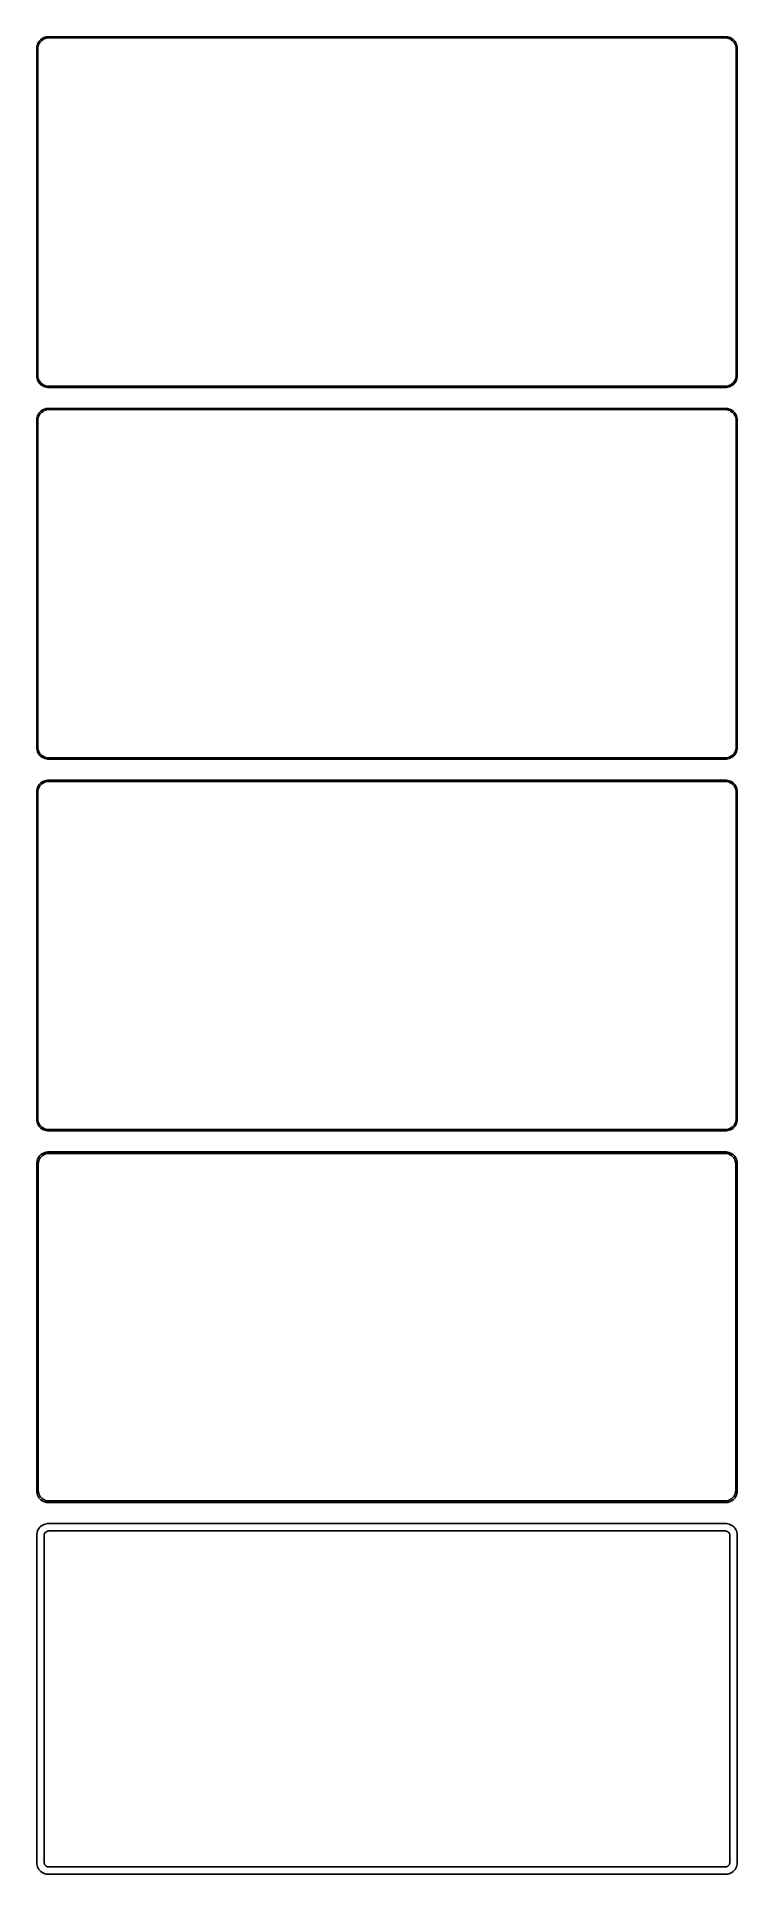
# Model space of a CAD drawing. Header units: metres. Extents: x -150 to 150, y 720 to 1506.
import ezdxf

# ---------------------------------------------------------------- set-up
doc = ezdxf.new("R2010")
doc.units = ezdxf.units.M

msp = doc.modelspace()

# ---------------------------------------------------------------- linework, layer by layer
for p, q in [((-149.961, 1501.63), (-150, 1501)), ((-149.843, 1502.24), (-149.961, 1501.63)), ((-149.649, 1502.84), (-149.843, 1502.24)), ((-149.382, 1503.41), (-149.649, 1502.84)), ((-149.5, 1500.75), (-149.463, 1501.35)), ((-149.463, 1501.35), (-149.351, 1501.93)), ((-149.045, 1503.94), (-149.382, 1503.41)), ((-149.351, 1501.93), (-149.166, 1502.5)), ((-149.166, 1502.5), (-148.912, 1503.04)), ((-148.645, 1504.42), (-149.045, 1503.94)), ((-148.912, 1503.04), (-148.593, 1503.54)), ((-148.187, 1504.85), (-148.645, 1504.42)), ((-148.593, 1503.54), (-148.213, 1504)), ((-148.213, 1504), (-147.778, 1504.41)), ((-147.679, 1505.22), (-148.187, 1504.85)), ((-147.778, 1504.41), (-147.295, 1504.76)), ((-147.129, 1505.52), (-147.679, 1505.22)), ((-147.295, 1504.76), (-146.772, 1505.05)), ((-146.545, 1505.76), (-147.129, 1505.52)), ((-146.772, 1505.05), (-146.218, 1505.27)), ((-145.937, 1505.91), (-146.545, 1505.76)), ((-146.218, 1505.27), (-145.64, 1505.42)), ((-145.314, 1505.99), (-145.937, 1505.91)), ((-145.64, 1505.42), (-145.048, 1505.49)), ((145.314, 1505.99), (-145.314, 1505.99)), ((-145.048, 1505.49), (145.048, 1505.49)), ((145.048, 1505.49), (145.64, 1505.42)), ((145.937, 1505.91), (145.314, 1505.99)), ((145.64, 1505.42), (146.218, 1505.27)), ((146.545, 1505.76), (145.937, 1505.91)), ((146.218, 1505.27), (146.772, 1505.05)), ((147.129, 1505.52), (146.545, 1505.76)), ((146.772, 1505.05), (147.295, 1504.76)), ((147.679, 1505.22), (147.129, 1505.52)), ((147.295, 1504.76), (147.778, 1504.41)), ((148.187, 1504.85), (147.679, 1505.22)), ((147.778, 1504.41), (148.213, 1504)), ((148.645, 1504.42), (148.187, 1504.85)), ((148.213, 1504), (148.593, 1503.54)), ((148.593, 1503.54), (148.912, 1503.04)), ((149.045, 1503.94), (148.645, 1504.42)), ((148.912, 1503.04), (149.166, 1502.5)), ((149.382, 1503.41), (149.045, 1503.94)), ((149.166, 1502.5), (149.351, 1501.93)), ((149.351, 1501.93), (149.463, 1501.35)), ((149.649, 1502.84), (149.382, 1503.41)), ((149.463, 1501.35), (149.5, 1500.75)), ((149.843, 1502.24), (149.649, 1502.84)), ((149.961, 1501.63), (149.843, 1502.24)), ((150, 1501), (149.961, 1501.63)), ((-150, 1501), (-150, 1361)), ((-149.5, 1361.25), (-149.5, 1500.75)), ((149.5, 1500.75), (149.5, 1361.25)), ((150, 1361), (150, 1501)), ((-150, 1361), (-149.961, 1360.37)), ((-149.961, 1360.37), (-149.843, 1359.76)), ((-149.843, 1359.76), (-149.649, 1359.16)), ((-149.463, 1360.65), (-149.5, 1361.25)), ((-149.351, 1360.07), (-149.463, 1360.65)), ((-149.166, 1359.5), (-149.351, 1360.07)), ((149.351, 1360.07), (149.166, 1359.5)), ((149.463, 1360.65), (149.351, 1360.07)), ((149.5, 1361.25), (149.463, 1360.65)), ((149.649, 1359.16), (149.843, 1359.76)), ((149.843, 1359.76), (149.961, 1360.37)), ((149.961, 1360.37), (150, 1361)), ((-149.649, 1359.16), (-149.382, 1358.59)), ((-149.382, 1358.59), (-149.045, 1358.06)), ((-148.912, 1358.96), (-149.166, 1359.5)), ((-149.045, 1358.06), (-148.645, 1357.58)), ((-148.593, 1358.46), (-148.912, 1358.96)), ((-148.645, 1357.58), (-148.187, 1357.15)), ((-148.213, 1358), (-148.593, 1358.46)), ((-147.778, 1357.59), (-148.213, 1358)), ((-148.187, 1357.15), (-147.679, 1356.78)), ((-147.295, 1357.24), (-147.778, 1357.59)), ((-147.679, 1356.78), (-147.129, 1356.48)), ((-146.772, 1356.95), (-147.295, 1357.24)), ((-147.129, 1356.48), (-146.545, 1356.24)), ((-146.218, 1356.73), (-146.772, 1356.95)), ((-146.545, 1356.24), (-145.937, 1356.09)), ((-145.64, 1356.58), (-146.218, 1356.73)), ((-145.937, 1356.09), (-145.314, 1356.01)), ((-145.048, 1356.51), (-145.64, 1356.58)), ((-145.314, 1356.01), (145.314, 1356.01)), ((145.048, 1356.51), (-145.048, 1356.51)), ((145.64, 1356.58), (145.048, 1356.51)), ((145.314, 1356.01), (145.937, 1356.09)), ((146.218, 1356.73), (145.64, 1356.58)), ((145.937, 1356.09), (146.545, 1356.24)), ((146.772, 1356.95), (146.218, 1356.73)), ((146.545, 1356.24), (147.129, 1356.48)), ((147.295, 1357.24), (146.772, 1356.95)), ((147.129, 1356.48), (147.679, 1356.78)), ((147.778, 1357.59), (147.295, 1357.24)), ((147.679, 1356.78), (148.187, 1357.15)), ((148.213, 1358), (147.778, 1357.59)), ((148.187, 1357.15), (148.645, 1357.58)), ((148.593, 1358.46), (148.213, 1358)), ((148.912, 1358.96), (148.593, 1358.46)), ((148.645, 1357.58), (149.045, 1358.06)), ((149.166, 1359.5), (148.912, 1358.96)), ((149.045, 1358.06), (149.382, 1358.59)), ((149.382, 1358.59), (149.649, 1359.16)), ((-149.382, 1344.41), (-149.649, 1343.84)), ((-149.045, 1344.94), (-149.382, 1344.41)), ((-149.166, 1343.5), (-148.912, 1344.04)), ((-148.645, 1345.42), (-149.045, 1344.94)), ((-148.912, 1344.04), (-148.593, 1344.54)), ((-148.187, 1345.85), (-148.645, 1345.42)), ((-148.593, 1344.54), (-148.213, 1345)), ((-148.213, 1345), (-147.778, 1345.41)), ((-147.679, 1346.22), (-148.187, 1345.85)), ((-147.778, 1345.41), (-147.295, 1345.76)), ((-147.129, 1346.52), (-147.679, 1346.22)), ((-147.295, 1345.76), (-146.772, 1346.05)), ((-146.545, 1346.76), (-147.129, 1346.52)), ((-146.772, 1346.05), (-146.218, 1346.27)), ((-145.937, 1346.91), (-146.545, 1346.76)), ((-146.218, 1346.27), (-145.64, 1346.42)), ((-145.314, 1346.99), (-145.937, 1346.91)), ((-145.64, 1346.42), (-145.048, 1346.49)), ((145.314, 1346.99), (-145.314, 1346.99)), ((-145.048, 1346.49), (145.048, 1346.49)), ((145.048, 1346.49), (145.64, 1346.42)), ((145.937, 1346.91), (145.314, 1346.99)), ((145.64, 1346.42), (146.218, 1346.27)), ((146.545, 1346.76), (145.937, 1346.91)), ((146.218, 1346.27), (146.772, 1346.05)), ((147.129, 1346.52), (146.545, 1346.76)), ((146.772, 1346.05), (147.295, 1345.76)), ((147.679, 1346.22), (147.129, 1346.52)), ((147.295, 1345.76), (147.778, 1345.41)), ((148.187, 1345.85), (147.679, 1346.22)), ((147.778, 1345.41), (148.213, 1345)), ((148.645, 1345.42), (148.187, 1345.85)), ((148.213, 1345), (148.593, 1344.54)), ((148.593, 1344.54), (148.912, 1344.04)), ((149.045, 1344.94), (148.645, 1345.42)), ((148.912, 1344.04), (149.166, 1343.5)), ((149.382, 1344.41), (149.045, 1344.94)), ((149.649, 1343.84), (149.382, 1344.41)), ((-149.961, 1342.63), (-150, 1342)), ((-150, 1342), (-150, 1202)), ((-149.843, 1343.24), (-149.961, 1342.63)), ((-149.649, 1343.84), (-149.843, 1343.24)), ((-149.5, 1341.75), (-149.463, 1342.35)), ((-149.5, 1202.25), (-149.5, 1341.75)), ((-149.463, 1342.35), (-149.351, 1342.93)), ((-149.351, 1342.93), (-149.166, 1343.5)), ((149.166, 1343.5), (149.351, 1342.93)), ((149.351, 1342.93), (149.463, 1342.35)), ((149.463, 1342.35), (149.5, 1341.75)), ((149.5, 1341.75), (149.5, 1202.25)), ((149.843, 1343.24), (149.649, 1343.84)), ((149.961, 1342.63), (149.843, 1343.24)), ((150, 1342), (149.961, 1342.63)), ((150, 1202), (150, 1342)), ((-150, 1202), (-149.961, 1201.37)), ((-149.961, 1201.37), (-149.843, 1200.76)), ((-149.843, 1200.76), (-149.649, 1200.16)), ((-149.649, 1200.16), (-149.382, 1199.59)), ((-149.463, 1201.65), (-149.5, 1202.25)), ((-149.351, 1201.07), (-149.463, 1201.65)), ((-149.382, 1199.59), (-149.045, 1199.06)), ((-149.166, 1200.5), (-149.351, 1201.07)), ((-148.912, 1199.96), (-149.166, 1200.5)), ((-149.045, 1199.06), (-148.645, 1198.58)), ((-148.593, 1199.46), (-148.912, 1199.96)), ((-148.645, 1198.58), (-148.187, 1198.15)), ((-148.213, 1199), (-148.593, 1199.46)), ((-147.778, 1198.59), (-148.213, 1199)), ((-148.187, 1198.15), (-147.679, 1197.78)), ((-147.295, 1198.24), (-147.778, 1198.59)), ((-147.679, 1197.78), (-147.129, 1197.48)), ((-146.772, 1197.95), (-147.295, 1198.24)), ((-147.129, 1197.48), (-146.545, 1197.24)), ((-146.218, 1197.73), (-146.772, 1197.95)), ((-146.545, 1197.24), (-145.937, 1197.09)), ((-145.64, 1197.58), (-146.218, 1197.73)), ((-145.937, 1197.09), (-145.314, 1197.01)), ((-145.048, 1197.51), (-145.64, 1197.58)), ((-145.314, 1197.01), (145.314, 1197.01)), ((145.048, 1197.51), (-145.048, 1197.51)), ((145.64, 1197.58), (145.048, 1197.51)), ((145.314, 1197.01), (145.937, 1197.09)), ((146.218, 1197.73), (145.64, 1197.58)), ((145.937, 1197.09), (146.545, 1197.24)), ((146.772, 1197.95), (146.218, 1197.73)), ((146.545, 1197.24), (147.129, 1197.48)), ((147.295, 1198.24), (146.772, 1197.95)), ((147.129, 1197.48), (147.679, 1197.78)), ((147.778, 1198.59), (147.295, 1198.24)), ((147.679, 1197.78), (148.187, 1198.15)), ((148.213, 1199), (147.778, 1198.59)), ((148.187, 1198.15), (148.645, 1198.58)), ((148.593, 1199.46), (148.213, 1199)), ((148.912, 1199.96), (148.593, 1199.46)), ((148.645, 1198.58), (149.045, 1199.06)), ((149.166, 1200.5), (148.912, 1199.96)), ((149.045, 1199.06), (149.382, 1199.59)), ((149.351, 1201.07), (149.166, 1200.5)), ((149.463, 1201.65), (149.351, 1201.07)), ((149.382, 1199.59), (149.649, 1200.16)), ((149.5, 1202.25), (149.463, 1201.65)), ((149.649, 1200.16), (149.843, 1200.76)), ((149.843, 1200.76), (149.961, 1201.37)), ((149.961, 1201.37), (150, 1202)), ((-148.187, 1186.85), (-148.645, 1186.42)), ((-147.679, 1187.22), (-148.187, 1186.85)), ((-147.129, 1187.52), (-147.679, 1187.22)), ((-147.295, 1186.76), (-146.772, 1187.05)), ((-146.545, 1187.76), (-147.129, 1187.52)), ((-146.772, 1187.05), (-146.218, 1187.27)), ((-145.937, 1187.91), (-146.545, 1187.76)), ((-146.218, 1187.27), (-145.64, 1187.42)), ((-145.314, 1187.99), (-145.937, 1187.91)), ((-145.64, 1187.42), (-145.048, 1187.49)), ((145.314, 1187.99), (-145.314, 1187.99)), ((-145.048, 1187.49), (145.048, 1187.49)), ((145.048, 1187.49), (145.64, 1187.42)), ((145.937, 1187.91), (145.314, 1187.99)), ((145.64, 1187.42), (146.218, 1187.27)), ((146.545, 1187.76), (145.937, 1187.91)), ((146.218, 1187.27), (146.772, 1187.05)), ((147.129, 1187.52), (146.545, 1187.76)), ((146.772, 1187.05), (147.295, 1186.76)), ((147.679, 1187.22), (147.129, 1187.52)), ((148.187, 1186.85), (147.679, 1187.22)), ((148.645, 1186.42), (148.187, 1186.85)), ((-149.961, 1183.63), (-150, 1183)), ((-150, 1183), (-150, 1043)), ((-149.843, 1184.24), (-149.961, 1183.63)), ((-149.649, 1184.84), (-149.843, 1184.24)), ((-149.382, 1185.41), (-149.649, 1184.84)), ((-149.5, 1182.75), (-149.463, 1183.35)), ((-149.5, 1043.25), (-149.5, 1182.75)), ((-149.463, 1183.35), (-149.351, 1183.93)), ((-149.045, 1185.94), (-149.382, 1185.41)), ((-149.351, 1183.93), (-149.166, 1184.5)), ((-149.166, 1184.5), (-148.912, 1185.04)), ((-148.645, 1186.42), (-149.045, 1185.94)), ((-148.912, 1185.04), (-148.593, 1185.54)), ((-148.593, 1185.54), (-148.213, 1186)), ((-148.213, 1186), (-147.778, 1186.41)), ((-147.778, 1186.41), (-147.295, 1186.76)), ((147.295, 1186.76), (147.778, 1186.41)), ((147.778, 1186.41), (148.213, 1186)), ((148.213, 1186), (148.593, 1185.54)), ((148.593, 1185.54), (148.912, 1185.04)), ((149.045, 1185.94), (148.645, 1186.42)), ((148.912, 1185.04), (149.166, 1184.5)), ((149.382, 1185.41), (149.045, 1185.94)), ((149.166, 1184.5), (149.351, 1183.93)), ((149.351, 1183.93), (149.463, 1183.35)), ((149.649, 1184.84), (149.382, 1185.41)), ((149.463, 1183.35), (149.5, 1182.75)), ((149.5, 1182.75), (149.5, 1043.25)), ((149.843, 1184.24), (149.649, 1184.84)), ((149.961, 1183.63), (149.843, 1184.24)), ((150, 1183), (149.961, 1183.63)), ((150, 1043), (150, 1183)), ((-150, 1043), (-149.961, 1042.37)), ((-149.961, 1042.37), (-149.843, 1041.76)), ((-149.843, 1041.76), (-149.649, 1041.16)), ((-149.649, 1041.16), (-149.382, 1040.59)), ((-149.463, 1042.65), (-149.5, 1043.25)), ((-149.351, 1042.07), (-149.463, 1042.65)), ((-149.382, 1040.59), (-149.045, 1040.06)), ((-149.166, 1041.5), (-149.351, 1042.07)), ((-148.912, 1040.96), (-149.166, 1041.5)), ((-149.045, 1040.06), (-148.645, 1039.58)), ((-148.593, 1040.46), (-148.912, 1040.96)), ((-148.645, 1039.58), (-148.187, 1039.15)), ((-148.213, 1040), (-148.593, 1040.46)), ((-147.778, 1039.59), (-148.213, 1040)), ((-148.187, 1039.15), (-147.679, 1038.78)), ((-147.295, 1039.24), (-147.778, 1039.59)), ((-147.679, 1038.78), (-147.129, 1038.48)), ((-146.772, 1038.95), (-147.295, 1039.24)), ((-147.129, 1038.48), (-146.545, 1038.24)), ((-146.218, 1038.73), (-146.772, 1038.95)), ((-146.545, 1038.24), (-145.937, 1038.09)), ((-145.64, 1038.58), (-146.218, 1038.73)), ((-145.937, 1038.09), (-145.314, 1038.01)), ((-145.048, 1038.51), (-145.64, 1038.58)), ((-145.314, 1038.01), (145.314, 1038.01)), ((145.048, 1038.51), (-145.048, 1038.51)), ((145.64, 1038.58), (145.048, 1038.51)), ((145.314, 1038.01), (145.937, 1038.09)), ((146.218, 1038.73), (145.64, 1038.58)), ((145.937, 1038.09), (146.545, 1038.24)), ((146.772, 1038.95), (146.218, 1038.73)), ((146.545, 1038.24), (147.129, 1038.48)), ((147.295, 1039.24), (146.772, 1038.95)), ((147.129, 1038.48), (147.679, 1038.78)), ((147.778, 1039.59), (147.295, 1039.24)), ((147.679, 1038.78), (148.187, 1039.15)), ((148.213, 1040), (147.778, 1039.59)), ((148.187, 1039.15), (148.645, 1039.58)), ((148.593, 1040.46), (148.213, 1040)), ((148.912, 1040.96), (148.593, 1040.46)), ((148.645, 1039.58), (149.045, 1040.06)), ((149.166, 1041.5), (148.912, 1040.96)), ((149.045, 1040.06), (149.382, 1040.59)), ((149.351, 1042.07), (149.166, 1041.5)), ((149.463, 1042.65), (149.351, 1042.07)), ((149.382, 1040.59), (149.649, 1041.16)), ((149.5, 1043.25), (149.463, 1042.65)), ((149.649, 1041.16), (149.843, 1041.76)), ((149.843, 1041.76), (149.961, 1042.37)), ((149.961, 1042.37), (150, 1043)), ((-149.961, 1024.63), (-150, 1024)), ((-150, 1024), (-150, 884)), ((-149.843, 1025.24), (-149.961, 1024.63)), ((-149.649, 1025.84), (-149.843, 1025.24)), ((-149.382, 1026.41), (-149.649, 1025.84)), ((-149.045, 1026.94), (-149.382, 1026.41)), ((-149.328, 1023.75), (-149.292, 1024.32)), ((-149.328, 884.25), (-149.328, 1023.75)), ((-149.292, 1024.32), (-149.185, 1024.89)), ((-149.185, 1024.89), (-149.007, 1025.44)), ((-148.645, 1027.42), (-149.045, 1026.94)), ((-149.007, 1025.44), (-148.762, 1025.96)), ((-148.762, 1025.96), (-148.454, 1026.44)), ((-148.187, 1027.85), (-148.645, 1027.42)), ((-148.454, 1026.44), (-148.088, 1026.88)), ((-147.679, 1028.22), (-148.187, 1027.85)), ((-148.088, 1026.88), (-147.668, 1027.28)), ((-147.129, 1028.52), (-147.679, 1028.22)), ((-147.668, 1027.28), (-147.203, 1027.62)), ((-147.203, 1027.62), (-146.699, 1027.89)), ((-146.545, 1028.76), (-147.129, 1028.52)), ((-146.699, 1027.89), (-146.165, 1028.1)), ((-145.937, 1028.91), (-146.545, 1028.76)), ((-146.165, 1028.1), (-145.608, 1028.25)), ((-145.314, 1028.99), (-145.937, 1028.91)), ((-145.608, 1028.25), (-145.037, 1028.32)), ((145.314, 1028.99), (-145.314, 1028.99)), ((-145.037, 1028.32), (145.037, 1028.32)), ((145.037, 1028.32), (145.608, 1028.25)), ((145.937, 1028.91), (145.314, 1028.99)), ((145.608, 1028.25), (146.165, 1028.1)), ((146.545, 1028.76), (145.937, 1028.91)), ((146.165, 1028.1), (146.699, 1027.89)), ((147.129, 1028.52), (146.545, 1028.76)), ((146.699, 1027.89), (147.203, 1027.62)), ((147.679, 1028.22), (147.129, 1028.52)), ((147.203, 1027.62), (147.668, 1027.28)), ((147.668, 1027.28), (148.088, 1026.88)), ((148.187, 1027.85), (147.679, 1028.22)), ((148.088, 1026.88), (148.454, 1026.44)), ((148.645, 1027.42), (148.187, 1027.85)), ((148.454, 1026.44), (148.762, 1025.96)), ((149.045, 1026.94), (148.645, 1027.42)), ((148.762, 1025.96), (149.007, 1025.44)), ((149.007, 1025.44), (149.185, 1024.89)), ((149.382, 1026.41), (149.045, 1026.94)), ((149.185, 1024.89), (149.292, 1024.32)), ((149.292, 1024.32), (149.328, 1023.75)), ((149.328, 1023.75), (149.328, 884.25)), ((149.649, 1025.84), (149.382, 1026.41)), ((149.843, 1025.24), (149.649, 1025.84)), ((149.961, 1024.63), (149.843, 1025.24)), ((150, 1024), (149.961, 1024.63)), ((150, 884), (150, 1024)), ((-150, 884), (-149.961, 883.373)), ((-149.961, 883.373), (-149.843, 882.757)), ((-149.843, 882.757), (-149.649, 882.159)), ((-149.649, 882.159), (-149.382, 881.591)), ((-149.382, 881.591), (-149.045, 881.061)), ((-149.292, 883.676), (-149.328, 884.25)), ((-149.185, 883.111), (-149.292, 883.676)), ((-149.007, 882.565), (-149.185, 883.111)), ((-149.045, 881.061), (-148.645, 880.577)), ((-148.762, 882.044), (-149.007, 882.565)), ((-148.454, 881.559), (-148.762, 882.044)), ((-148.645, 880.577), (-148.187, 880.147)), ((-148.088, 881.116), (-148.454, 881.559)), ((-147.668, 880.722), (-148.088, 881.116)), ((-147.203, 880.384), (-147.668, 880.722)), ((-146.699, 880.107), (-147.203, 880.384)), ((147.203, 880.384), (146.699, 880.107)), ((147.668, 880.722), (147.203, 880.384)), ((148.088, 881.116), (147.668, 880.722)), ((148.454, 881.559), (148.088, 881.116)), ((148.187, 880.147), (148.645, 880.577)), ((148.762, 882.044), (148.454, 881.559)), ((148.645, 880.577), (149.045, 881.061)), ((149.007, 882.565), (148.762, 882.044)), ((149.185, 883.111), (149.007, 882.565)), ((149.045, 881.061), (149.382, 881.591)), ((149.292, 883.676), (149.185, 883.111)), ((149.328, 884.25), (149.292, 883.676)), ((149.382, 881.591), (149.649, 882.159)), ((149.649, 882.159), (149.843, 882.757)), ((149.843, 882.757), (149.961, 883.373)), ((149.961, 883.373), (150, 884)), ((-148.187, 880.147), (-147.679, 879.778)), ((-147.679, 879.778), (-147.129, 879.476)), ((-147.129, 879.476), (-146.545, 879.245)), ((-146.165, 879.896), (-146.699, 880.107)), ((-146.545, 879.245), (-145.937, 879.089)), ((-145.608, 879.753), (-146.165, 879.896)), ((-145.937, 879.089), (-145.314, 879.01)), ((-145.037, 879.681), (-145.608, 879.753)), ((-145.314, 879.01), (145.314, 879.01)), ((145.037, 879.681), (-145.037, 879.681)), ((145.608, 879.753), (145.037, 879.681)), ((145.314, 879.01), (145.937, 879.089)), ((146.165, 879.896), (145.608, 879.753)), ((145.937, 879.089), (146.545, 879.245)), ((146.699, 880.107), (146.165, 879.896)), ((146.545, 879.245), (147.129, 879.476)), ((147.129, 879.476), (147.679, 879.778)), ((147.679, 879.778), (148.187, 880.147)), ((-149.961, 865.627), (-150, 865)), ((-150, 865), (-150, 725)), ((-149.843, 866.243), (-149.961, 865.627)), ((-149.649, 866.841), (-149.843, 866.243)), ((-149.382, 867.409), (-149.649, 866.841)), ((-149.045, 867.939), (-149.382, 867.409)), ((-148.645, 868.423), (-149.045, 867.939)), ((-148.187, 868.853), (-148.645, 868.423)), ((-147.679, 869.222), (-148.187, 868.853)), ((-147.129, 869.524), (-147.679, 869.222)), ((-146.545, 869.755), (-147.129, 869.524)), ((-146.86, 864.75), (-146.843, 865.014)), ((-146.86, 725.25), (-146.86, 864.75)), ((-146.843, 865.014), (-146.793, 865.275)), ((-146.793, 865.275), (-146.711, 865.527)), ((-146.711, 865.527), (-146.599, 865.766)), ((-146.599, 865.766), (-146.457, 865.99)), ((-145.937, 869.911), (-146.545, 869.755)), ((-146.457, 865.99), (-146.288, 866.194)), ((-146.288, 866.194), (-146.095, 866.376)), ((-146.095, 866.376), (-145.88, 866.531)), ((-145.314, 869.99), (-145.937, 869.911)), ((-145.88, 866.531), (-145.648, 866.659)), ((-145.648, 866.659), (-145.402, 866.756)), ((-145.402, 866.756), (-145.145, 866.822)), ((145.314, 869.99), (-145.314, 869.99)), ((-145.145, 866.822), (-144.882, 866.855)), ((-144.882, 866.855), (144.882, 866.855)), ((144.882, 866.855), (145.145, 866.822)), ((145.145, 866.822), (145.402, 866.756)), ((145.937, 869.911), (145.314, 869.99)), ((145.402, 866.756), (145.648, 866.659)), ((145.648, 866.659), (145.88, 866.531)), ((145.88, 866.531), (146.095, 866.376)), ((146.545, 869.755), (145.937, 869.911)), ((146.095, 866.376), (146.288, 866.194)), ((146.288, 866.194), (146.457, 865.99)), ((146.457, 865.99), (146.599, 865.766)), ((147.129, 869.524), (146.545, 869.755)), ((146.599, 865.766), (146.711, 865.527)), ((146.711, 865.527), (146.793, 865.275)), ((146.793, 865.275), (146.843, 865.014)), ((146.843, 865.014), (146.86, 864.75)), ((146.86, 864.75), (146.86, 725.25)), ((147.679, 869.222), (147.129, 869.524)), ((148.187, 868.853), (147.679, 869.222)), ((148.645, 868.423), (148.187, 868.853)), ((149.045, 867.939), (148.645, 868.423)), ((149.382, 867.409), (149.045, 867.939)), ((149.649, 866.841), (149.382, 867.409)), ((149.843, 866.243), (149.649, 866.841)), ((149.961, 865.627), (149.843, 866.243)), ((150, 865), (149.961, 865.627)), ((150, 725), (150, 865)), ((-150, 725), (-149.961, 724.373)), ((-149.961, 724.373), (-149.843, 723.757)), ((-149.843, 723.757), (-149.649, 723.159)), ((-149.649, 723.159), (-149.382, 722.591)), ((-146.843, 724.986), (-146.86, 725.25)), ((-146.793, 724.725), (-146.843, 724.986)), ((-146.711, 724.473), (-146.793, 724.725)), ((-146.599, 724.234), (-146.711, 724.473)), ((-146.457, 724.01), (-146.599, 724.234)), ((-146.288, 723.806), (-146.457, 724.01)), ((-146.095, 723.624), (-146.288, 723.806)), ((-145.88, 723.469), (-146.095, 723.624)), ((-145.648, 723.341), (-145.88, 723.469)), ((-145.402, 723.244), (-145.648, 723.341)), ((-145.145, 723.178), (-145.402, 723.244)), ((-144.882, 723.145), (-145.145, 723.178)), ((144.882, 723.145), (-144.882, 723.145)), ((145.145, 723.178), (144.882, 723.145)), ((145.402, 723.244), (145.145, 723.178)), ((145.648, 723.341), (145.402, 723.244)), ((145.88, 723.469), (145.648, 723.341)), ((146.095, 723.624), (145.88, 723.469)), ((146.288, 723.806), (146.095, 723.624)), ((146.457, 724.01), (146.288, 723.806)), ((146.599, 724.234), (146.457, 724.01)), ((146.711, 724.473), (146.599, 724.234)), ((146.793, 724.725), (146.711, 724.473)), ((146.843, 724.986), (146.793, 724.725)), ((146.86, 725.25), (146.843, 724.986)), ((149.382, 722.591), (149.649, 723.159)), ((149.649, 723.159), (149.843, 723.757)), ((149.843, 723.757), (149.961, 724.373)), ((149.961, 724.373), (150, 725)), ((-149.382, 722.591), (-149.045, 722.061)), ((-149.045, 722.061), (-148.645, 721.577)), ((-148.645, 721.577), (-148.187, 721.147)), ((-148.187, 721.147), (-147.679, 720.778)), ((-147.679, 720.778), (-147.129, 720.476)), ((-147.129, 720.476), (-146.545, 720.245)), ((-146.545, 720.245), (-145.937, 720.089)), ((-145.937, 720.089), (-145.314, 720.01)), ((-145.314, 720.01), (145.314, 720.01)), ((145.314, 720.01), (145.937, 720.089)), ((145.937, 720.089), (146.545, 720.245)), ((146.545, 720.245), (147.129, 720.476)), ((147.129, 720.476), (147.679, 720.778)), ((147.679, 720.778), (148.187, 721.147)), ((148.187, 721.147), (148.645, 721.577)), ((148.645, 721.577), (149.045, 722.061)), ((149.045, 722.061), (149.382, 722.591))]:
    msp.add_line(p, q)

doc.saveas('drawing.dxf')
